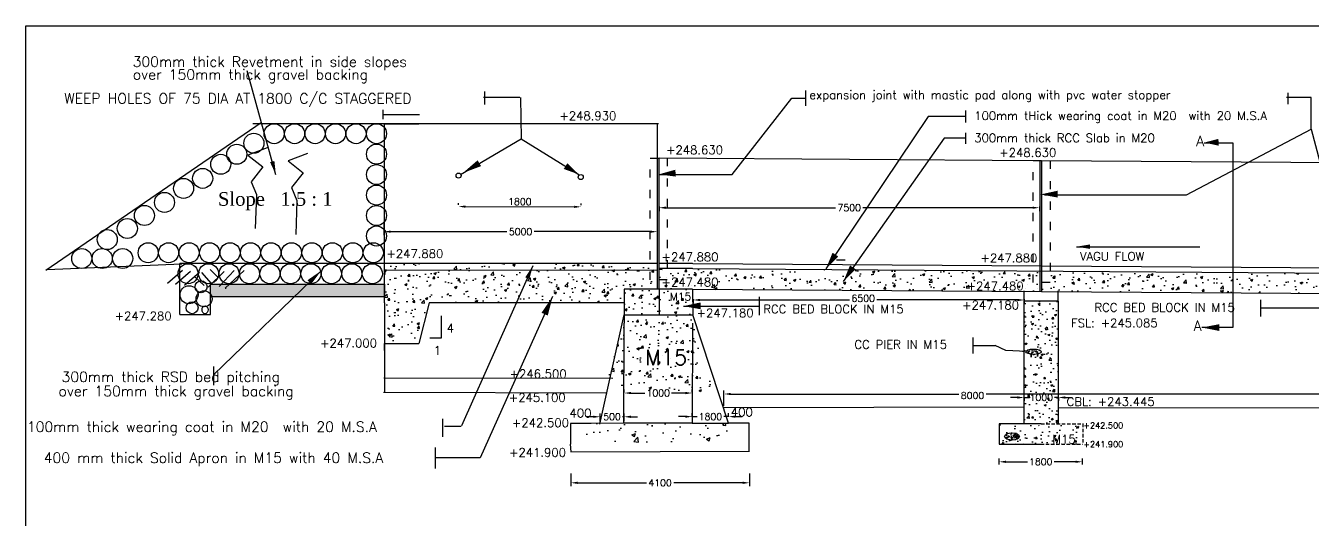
# Model space of a CAD drawing. Header units: inches. Extents: x 52682 to 53462, y 80994 to 81489.
# Drawn here: x 52682.5 to 53153.9, y 81308.3 to 81489.2 of the extents above; entities that cross this region are included whole.
import ezdxf

# ---------------------------------------------------------------- set-up
doc = ezdxf.new("R2010")
doc.units = ezdxf.units.IN
doc.header["$MEASUREMENT"] = 0
doc.linetypes.add('ACAD_ISO03W100', pattern=[30, 12, -18])
doc.linetypes.add('DASHED2', pattern=[9.525, 6.35, -3.175])
for name, color, linetype in [('dim', 2, 'Continuous'), ('MEASUREMENT', 7, 'Continuous'), ('text', 6, 'Continuous')]:
    doc.layers.add(name, color=color, linetype=linetype)
doc.styles.add('rs', font='romans.shx')
doc.styles.get("Standard").update_dxf_attribs({"font": 'romans.shx'})
doc.dimstyles.new('ISO-25', dxfattribs={"dimtxt": 2.5, "dimasz": 2.5, "dimexe": 1.25, "dimexo": 0.625, "dimtad": 1, "dimtxsty": 'Standard', "dimcen": 2.5, "dimadec": 0, "dimazin": 0, "dimtfac": 1, "dimtmove": 0, "dimatfit": 3, "dimfxl": 1, "dimarcsym": 0})
doc.dimstyles.get("Standard").update_dxf_attribs({"dimtxt": 1.5, "dimasz": 1.5, "dimexe": 0.18, "dimexo": 0.0625, "dimgap": 0.09, "dimtad": 0, "dimdec": 0, "dimlfac": 100, "dimzin": 0, "dimdsep": 46, "dimtxsty": 'Standard', "dimblk": 'OBLIQUE', "dimcen": 0.09, "dimadec": 0, "dimazin": 0, "dimtfac": 1, "dimtdec": 0, "dimtofl": 0, "dimtmove": 0, "dimatfit": 3, "dimfxl": 1, "dimtolj": 1, "dimtzin": 0, "dimarcsym": 0})
pattern_1 = [(50, (53027.993, 82178.2555), (9.109233, -0.796954), [0.9525, -10.4775]), (355, (53027.993, 82178.2555), (-1.76214, 9.55283), [0.762, -8.382]), (100.451, (53028.752, 82178.189), (7.347125, 8.75583), [0.8095, -8.9045]), (46.1842, (53027.993, 82180.796), (13.55395, -2.10212), [1.42875, -15.71625]), (96.6356, (53029.122, 82180.62), (11.87021, 12.37128), [1.21425, -13.35675]), (351.184, (53027.993, 82180.796), (11.87023, 12.37126), [1.143, -12.573]), (21, (53029.263, 82180.1605), (7.580744, -5.113276), [0.9525, -10.4775]), (326, (53029.263, 82180.1605), (3.0901, 9.2094), [0.762, -8.382]), (71.4514, (53029.8945, 82179.734), (10.67082, 4.09614), [0.8095, -8.9045]), (37.5, (53027.9928, 82178.2555), (0.15443, 4.227752), [0, -8.2804, 0, -8.509, 0, -8.41375]), (7.5, (53027.9928, 82178.2555), (3.340983, 5.009029), [0, -4.8514, 0, -8.0899, 0, -3.20675]), (327.5, (53025.1607, 82178.2555), (6.77953, -0.286437), [0, -3.175, 0, -9.906, 0, -13.1445]), (317.5, (53023.8907, 82178.2555), (7.40646, 1.271325), [0, -4.1275, 0, -6.5786, 0, -9.3345])]
pattern_2 = [(50, (54545.792, 82178.2555), (9.109233, -0.796954), [0.9525, -10.4775]), (355, (54545.792, 82178.2555), (-1.76214, 9.55283), [0.762, -8.382]), (100.451, (54546.551, 82178.189), (7.347125, 8.755834), [0.8095, -8.9045]), (46.1842, (54545.792, 82180.796), (13.55395, -2.102116), [1.42875, -15.71625]), (96.6356, (54546.922, 82180.62), (11.87021, 12.37128), [1.21425, -13.35675]), (351.184, (54545.792, 82180.796), (11.87023, 12.37126), [1.143, -12.573]), (21, (54547.062, 82180.1605), (7.580744, -5.113276), [0.9525, -10.4775]), (326, (54547.062, 82180.1605), (3.0901, 9.2094), [0.762, -8.382]), (71.4514, (54547.694, 82179.734), (10.670825, 4.096143), [0.8095, -8.9045]), (37.5, (54545.7923, 82178.2555), (0.15443, 4.227752), [0, -8.2804, 0, -8.509, 0, -8.41375]), (7.5, (54545.7923, 82178.2555), (3.340983, 5.009029), [0, -4.8514, 0, -8.0899, 0, -3.20675]), (327.5, (54542.9602, 82178.2555), (6.77953, -0.286437), [0, -3.175, 0, -9.906, 0, -13.1445]), (317.5, (54541.69, 82178.2555), (7.40646, 1.271325), [0, -4.1275, 0, -6.5786, 0, -9.3345])]
pattern_3 = [(50, (0, 0), (7.17260183, -0.62752135), [0.75, -8.25]), (355, (0, 0), (-1.38751334, 7.52192134), [0.6, -6.6]), (100.4514, (0.598, -0.052), (5.7850938, 6.8943954), [0.6374019, -7.0114211]), (46.1842, (0, 2), (10.6724105, -1.65519014), [1.125, -12.375]), (96.6356, (0.889, 1.862), (9.346627, 9.7411787), [0.9561029, -10.51713]), (351.1842, (0, 2), (9.3466195, 9.741186), [0.9, -9.9]), (21, (1, 1.5), (5.96907052, -4.0261889), [0.75, -8.25]), (326, (1, 1.5), (2.4331533, 7.25150045), [0.6, -6.6]), (71.4514, (1.4974, 1.1645), (8.4022263, 3.22530497), [0.6374019, -7.0114211]), (37.5, (0, 0), (0.12159855, 3.32893854), [0, -6.52, 0, -6.7, 0, -6.625]), (7.5, (0, 0), (2.63069537, 3.94411712), [0, -3.82, 0, -6.37, 0, -2.525]), (327.5, (-2.23, 0), (5.33822436, -0.22554872), [0, -2.5, 0, -7.8, 0, -10.35]), (317.5, (-3.23, 0), (5.8318617, 1.00104982), [0, -3.25, 0, -5.18, 0, -7.35])]

# ---------------------------------------------------------------- blocks, each defined once
blk = doc.blocks.new('*D277')
at = {"color": 0, "lineweight": -2, "transparency": 16777216}
for p, q in [((52841.08, 81423.49), (52841.08, 81424.11)), ((52885.96, 81423.39), (52885.96, 81424.02)), ((52843.58, 81422.86), (52883.45, 81422.77))]:
    blk.add_line(p, q, dxfattribs=at)
at = {"color": 0, "transparency": 16777216}
for points in [[(52843.58, 81423.28), (52843.58, 81422.44), (52841.08, 81422.86)], [(52883.46, 81423.19), (52883.45, 81422.36), (52885.95, 81422.77)]]:
    blk.add_solid(points, dxfattribs=at)
at = {"color": 0, "transparency": 16777216, "insert": (52863.52, 81424.69), "char_height": 2.5, "attachment_point": 5, "rotation": 359.875}
blk.add_mtext('1800', dxfattribs=at)
blk = doc.blocks.new('_Oblique')
at = {"color": 0, "linetype": 'ByBlock', "lineweight": -2}
blk.add_line((-0.5, -0.5), (0.5, 0.5), dxfattribs=at)
blk = doc.blocks.new('*D278')
at = {"color": 0, "lineweight": -2, "transparency": 16777216}
for p, q in [((52927.02, 81388.92), (52927.02, 81387.38)), ((52929.52, 81388.63), (52984.36, 81388.63)), ((53045.84, 81388.63), (52994.3, 81388.63)), ((53048.34, 81388.92), (53048.34, 81387.38))]:
    blk.add_line(p, q, dxfattribs=at)
at = {"color": 0, "transparency": 16777216}
for points in [[(52929.52, 81389.04), (52929.52, 81388.21), (52927.02, 81388.63)], [(53045.84, 81389.04), (53045.84, 81388.21), (53048.34, 81388.63)]]:
    blk.add_solid(points, dxfattribs=at)
at = {"color": 0, "transparency": 16777216, "insert": (52989.33, 81389.26), "char_height": 2.5, "attachment_point": 5}
blk.add_mtext('6500', dxfattribs=at)
blk = doc.blocks.new('*D303')
at = {"color": 0, "lineweight": -2, "transparency": 16777216}
for p, q in [((52924.18, 81345.87), (52921.68, 81345.87)), ((52926.68, 81345.8), (52926.68, 81347.12)), ((52926.68, 81345.87), (52928.5, 81345.87)), ((52940.03, 81345.87), (52938.21, 81345.87)), ((52940.03, 81345.8), (52940.03, 81347.12)), ((52942.53, 81345.87), (52945.03, 81345.87))]:
    blk.add_line(p, q, dxfattribs=at)
at = {"color": 0, "transparency": 16777216}
for points in [[(52924.18, 81346.29), (52924.18, 81345.45), (52926.68, 81345.87)], [(52942.53, 81346.29), (52942.53, 81345.45), (52940.03, 81345.87)]]:
    blk.add_solid(points, dxfattribs=at)
at = {"color": 0, "transparency": 16777216, "insert": (52933.35, 81345.87), "char_height": 2.5, "attachment_point": 5}
blk.add_mtext('1800', dxfattribs=at)
blk = doc.blocks.new('*D304')
at = {"color": 0, "lineweight": -2, "transparency": 16777216}
for p, q in [((52901.77, 81354.75), (52901.77, 81355.77)), ((52904.27, 81354.52), (52909.37, 81354.52)), ((52924.18, 81354.52), (52919.07, 81354.52)), ((52926.68, 81354.67), (52926.68, 81355.77))]:
    blk.add_line(p, q, dxfattribs=at)
at = {"color": 0, "transparency": 16777216}
for points in [[(52904.27, 81354.94), (52904.27, 81354.1), (52901.77, 81354.52)], [(52924.18, 81354.94), (52924.18, 81354.1), (52926.68, 81354.52)]]:
    blk.add_solid(points, dxfattribs=at)
at = {"color": 0, "transparency": 16777216, "insert": (52914.22, 81354.52), "char_height": 2.5, "attachment_point": 5}
blk.add_mtext('1000', dxfattribs=at)
blk = doc.blocks.new('*D305')
at = {"color": 0, "lineweight": -2, "transparency": 16777216}
for p, q in [((52890.41, 81345.83), (52887.91, 81345.83)), ((52892.91, 81344.08), (52892.91, 81347.08)), ((52892.91, 81345.83), (52893.46, 81345.83)), ((52901.69, 81345.83), (52901.14, 81345.83)), ((52901.69, 81344.24), (52901.69, 81347.08)), ((52904.19, 81345.83), (52906.69, 81345.83))]:
    blk.add_line(p, q, dxfattribs=at)
at = {"color": 0, "transparency": 16777216}
for points in [[(52890.41, 81346.24), (52890.41, 81345.41), (52892.91, 81345.83)], [(52904.19, 81346.24), (52904.19, 81345.41), (52901.69, 81345.83)]]:
    blk.add_solid(points, dxfattribs=at)
at = {"color": 0, "transparency": 16777216, "insert": (52897.3, 81345.83), "char_height": 2.5, "attachment_point": 5}
blk.add_mtext('500', dxfattribs=at)
blk = doc.blocks.new('*D307')
at = {"color": 0, "lineweight": -2, "transparency": 16777216}
for p, q in [((52813.73, 81417.17), (52813.73, 81412.42)), ((52913.85, 81417.17), (52913.85, 81412.42)), ((52816.23, 81413.67), (52858.76, 81413.67)), ((52911.35, 81413.67), (52868.82, 81413.67))]:
    blk.add_line(p, q, dxfattribs=at)
at = {"color": 0, "transparency": 16777216}
for points in [[(52816.23, 81414.08), (52816.23, 81413.25), (52813.73, 81413.67)], [(52911.35, 81414.08), (52911.35, 81413.25), (52913.85, 81413.67)]]:
    blk.add_solid(points, dxfattribs=at)
at = {"color": 0, "transparency": 16777216, "insert": (52863.79, 81413.67), "char_height": 2.5, "attachment_point": 5}
blk.add_mtext('5000', dxfattribs=at)
blk = doc.blocks.new('*D308')
at = {"color": 0, "lineweight": -2, "transparency": 16777216}
for p, q in [((52914.54, 81422.85), (52914.54, 81421.2)), ((52917.04, 81422.45), (52979.18, 81422.45)), ((53051.38, 81422.45), (52989.24, 81422.45)), ((53053.88, 81422.85), (53053.88, 81421.2))]:
    blk.add_line(p, q, dxfattribs=at)
at = {"color": 0, "transparency": 16777216}
for points in [[(52917.04, 81422.86), (52917.04, 81422.03), (52914.54, 81422.45)], [(53051.38, 81422.86), (53051.38, 81422.03), (53053.88, 81422.45)]]:
    blk.add_solid(points, dxfattribs=at)
at = {"color": 0, "transparency": 16777216, "insert": (52984.21, 81422.45), "char_height": 2.5, "attachment_point": 5}
blk.add_mtext('7500', dxfattribs=at)
blk = doc.blocks.new('*D343')
at = {"color": 0, "lineweight": -2, "transparency": 16777216}
for p, q in [((53045.83, 81352.88), (53043.33, 81352.88)), ((53048.33, 81352.91), (53048.33, 81351.63)), ((53048.33, 81352.88), (53049.73, 81352.88)), ((53060.84, 81352.88), (53059.43, 81352.88)), ((53060.84, 81352.91), (53060.84, 81351.63)), ((53063.34, 81352.88), (53065.84, 81352.88))]:
    blk.add_line(p, q, dxfattribs=at)
at = {"color": 0, "transparency": 16777216}
for points in [[(53045.83, 81353.3), (53045.83, 81352.46), (53048.33, 81352.88)], [(53063.34, 81353.3), (53063.34, 81352.46), (53060.84, 81352.88)]]:
    blk.add_solid(points, dxfattribs=at)
at = {"color": 0, "transparency": 16777216, "insert": (53054.58, 81352.88), "char_height": 2.5, "attachment_point": 5}
blk.add_mtext('1000', dxfattribs=at)
blk = doc.blocks.new('*D344')
at = {"color": 0, "lineweight": -2, "transparency": 16777216}
for p, q in [((53039.17, 81328.3), (53039.17, 81330.57)), ((53041.67, 81329.32), (53049.54, 81329.32)), ((53067.12, 81329.32), (53059.25, 81329.32)), ((53069.62, 81328.3), (53069.62, 81330.57))]:
    blk.add_line(p, q, dxfattribs=at)
at = {"color": 0, "transparency": 16777216}
for points in [[(53041.67, 81329.74), (53041.67, 81328.9), (53039.17, 81329.32)], [(53067.12, 81329.74), (53067.12, 81328.9), (53069.62, 81329.32)]]:
    blk.add_solid(points, dxfattribs=at)
at = {"color": 0, "transparency": 16777216, "insert": (53054.39, 81329.32), "char_height": 2.5, "attachment_point": 5}
blk.add_mtext('1800', dxfattribs=at)
blk = doc.blocks.new('*D345')
at = {"color": 0, "lineweight": -2, "transparency": 16777216}
for p, q in [((52938.32, 81349.88), (52938.32, 81355.41)), ((52940.82, 81354.16), (53024.35, 81354.16)), ((53160.8, 81354.16), (53034.41, 81354.16)), ((53163.3, 81349.66), (53163.3, 81355.41))]:
    blk.add_line(p, q, dxfattribs=at)
at = {"color": 0, "transparency": 16777216}
for points in [[(52940.82, 81354.58), (52940.82, 81353.75), (52938.32, 81354.16)], [(53160.8, 81354.58), (53160.8, 81353.75), (53163.3, 81354.16)]]:
    blk.add_solid(points, dxfattribs=at)
at = {"color": 0, "transparency": 16777216, "insert": (53029.38, 81353.62), "char_height": 2.5, "attachment_point": 5}
blk.add_mtext('8000', dxfattribs=at)
blk = doc.blocks.new('*D346')
at = {"color": 0, "lineweight": -2, "transparency": 16777216}
for p, q in [((52882.19, 81325.03), (52882.19, 81320.36)), ((52947.66, 81325.03), (52947.66, 81320.36)), ((52884.69, 81321.61), (52909.89, 81321.61)), ((52945.16, 81321.61), (52919.95, 81321.61))]:
    blk.add_line(p, q, dxfattribs=at)
at = {"color": 0, "transparency": 16777216}
for points in [[(52884.69, 81322.03), (52884.69, 81321.2), (52882.19, 81321.61)], [(52945.16, 81322.03), (52945.16, 81321.2), (52947.66, 81321.61)]]:
    blk.add_solid(points, dxfattribs=at)
at = {"color": 0, "transparency": 16777216, "insert": (52914.92, 81321.61), "char_height": 2.5, "attachment_point": 5}
blk.add_mtext('4100', dxfattribs=at)

msp = doc.modelspace()

# ---------------------------------------------------------------- hatches: boundary and pattern name
h = msp.add_hatch()
h.set_pattern_fill('AR-CONC', color=256, scale=0.05, style=0)
h.set_pattern_definition(pattern_1)
h.paths.add_polyline_path([(52813.988, 81402.001), (52813.988, 81399.382), (52913.988, 81399.501), (52913.988, 81402.001)])
h = msp.add_hatch()
h.set_pattern_fill('AR-CONC', color=256, scale=0.05, style=0)
h.set_pattern_definition(pattern_2)
h.paths.add_polyline_path([(52914.613, 81400.126), (52914.613, 81392.626), (53054.051, 81391.744), (53054.051, 81399.244)])
h = msp.add_hatch()
h.set_pattern_fill('AR-CONC', color=256, scale=0.05, style=0)
h.set_pattern_definition([(50, (53027.993, 82178.2555), (9.109233, -0.796954), [0.9525, -10.4775]), (355, (53027.993, 82178.2555), (-1.76214, 9.55283), [0.762, -8.382]), (100.451, (53028.752, 82178.189), (7.347125, 8.75583), [0.8095, -8.9045]), (46.1842, (53027.993, 82180.796), (13.55395, -2.10212), [1.42875, -15.71625]), (96.6356, (53029.122, 82180.62), (11.87021, 12.37128), [1.21425, -13.35675]), (351.184, (53027.993, 82180.796), (11.87023, 12.37126), [1.143, -12.573]), (21, (53029.263, 82180.1605), (7.580744, -5.113276), [0.9525, -10.4775]), (326, (53029.263, 82180.1605), (3.0901, 9.2094), [0.762, -8.382]), (71.4514, (53029.8945, 82179.734), (10.67082, 4.09614), [0.8095, -8.9045]), (37.5, (53027.9928, 82178.2555), (0.15443, 4.227752), [0, -8.2804, 0, -8.509, 0, -8.41375]), (7.5, (53027.9928, 82178.2555), (3.340983, 5.009029), [0, -4.8514, 0, -8.0899, 0, -3.20675]), (327.5, (53025.1607, 82178.2555), (6.77953, -0.286437), [0, -3.175, 0, -9.906, 0, -13.1445]), (317.5, (53023.8907, 82178.2555), (7.40646, 1.271325), [0, -4.1275, 0, -6.5786, 0, -9.3345])])
h.paths.add_polyline_path([(52830.238, 81387.626), (52860.889, 81387.626), (52865.934, 81399.444), (52813.988, 81399.382), (52813.988, 81387.626), (52813.988, 81372.626), (52826.488, 81372.626)])
h.paths.add_polyline_path([(52901.801, 81387.626), (52901.801, 81392.626), (52913.988, 81392.626), (52913.988, 81399.501), (52865.997, 81399.444), (52864.846, 81396.894), (52860.889, 81387.626)])
h = msp.add_hatch()
h.set_pattern_fill('AR-CONC', color=256, scale=0.05, style=0)
h.set_pattern_definition(pattern_2)
edge = h.paths.add_edge_path()
edge.add_line((53054.676, 81399.24), (53054.676, 81391.904))
edge.add_line((53054.676, 81391.904), (53191.488, 81390.876))
edge.add_line((53191.488, 81390.876), (53191.488, 81398.292))
edge.add_line((53191.488, 81398.292), (53053.236, 81398.701))
h = msp.add_hatch()
h.set_pattern_fill('GRAVEL', color=256, scale=2, style=0)
h.set_pattern_definition([(228.0128, (1.44, 2), (-15.99999646432, -18.00000268321), [0.269072, -26.638176]), (184.9697, (1.26, 1.8), (24.000002103035, 1.999982614014), [0.461736, -45.71185]), (132.5104, (0.8, 1.76), (19.9999814367, -22.00001734774), [0.325576, -32.232064]), (267.2737, (0.02, 1.26), (1.99999203545, 40.00000058995), [0.420476, -41.627116]), (292.8337, (0, 0.84), (-10.00001981087, 23.99999282356), [0.41231, -40.818746]), (357.2737, (0.16, 0.46), (-40.00000058995, 1.99999203545), [0.420476, -41.627116]), (37.6942, (0.58, 0.44), (-26.000014691236, -19.99998081032), [0.556058, -55.049698]), (72.2553, (1.02, 0.78), (14.00002152541, 43.99999246248), [0.524976, -51.972642]), (121.4296, (1.18, 1.28), (-16.00001646835, 25.999990072985), [0.4219, -41.768146]), (175.2364, (0.96, 1.64), (22.00000189264, -1.99998306532), [0.481664, -23.601526]), (222.3974, (0.48, 1.68), (-24.000014702146, -21.99998416403), [0.622896, -61.66675]), (138.8141, (2, 1.24), (-14.0000058936, 11.9999946267), [0.212602, -21.047688]), (171.4692, (1.84, 1.38), (25.99999656963, -4.00001582008), [0.404474, -40.043022]), (225, (1.44, 1.44), (-2e-16, -2.000000619), [0.282842, -2.545584]), (203.1986, (1.3, 1.68), (9.9999994613, 4.0000026505), [0.152316, -15.07923]), (291.8014, (1.16, 1.62), (-1.999999821, 6.000000546), [0.215406, -10.554924]), (30.9638, (1.24, 1.42), (5.9999960446, 4.0000049671), [0.349858, -11.312046]), (161.5651, (1.54, 1.6), (4.000000869, -1.9999968064), [0.252982, -6.071574]), (16.3895, (0, 1.62), (20.00000439682, 5.99998541964), [0.3544, -35.08569]), (70.3462, (0.34, 1.72), (-7.99999049474, -22.00000427121), [0.297322, -29.434816]), (293.1986, (1.54, 2), (-4.0000026505, 9.9999994613), [0.30463, -14.926916]), (343.6105, (1.66, 1.72), (-20.00000439682, 5.99998541964), [0.3544, -35.08569]), (339.444, (0, 0.38), (-10.0000036891, 3.99999199284), [0.34176, -16.746248]), (294.7751, (0.32, 0.26), (-9.9999843785, 22.00000684368), [0.286356, -28.349286]), (66.8014, (1.56, 0), (4.0000026505, 9.9999994613), [0.30463, -14.926916]), (17.354, (1.68, 0.28), (-26.0000040382, -7.99998900452), [0.335262, -33.190848]), (69.444, (0.58, 0), (-3.99999199284, -10.0000036891), [0.17088, -16.917128]), (101.3099, (1.44, 0), (-1.9999952643, 8.0000015045), [0.10198, -10.096058]), (165.9638, (1.42, 0.1), (6.000001092, -1.9999961147), [0.41231, -7.8339]), (186.009, (1.02, 0.2), (19.99999950181, 1.99999863496), [0.3821, -37.827846]), (303.6901, (1.24, 1.24), (-2.000002669, 3.9999991155), [0.288444, -6.922658]), (353.1572, (1.4, 1), (33.99999873096, -4.00001599585), [0.503588, -49.855126]), (60.9454, (1.9, 0.94), (-8.0000000544, -14.00000076914), [0.205912, -20.385348]), (90, (2, 1.12), (-2, 2), [0.12, -1.88]), (120.2564, (0.98, 0.26), (7.9999897736, -14.0000049117), [0.277848, -27.50704]), (48.0128, (0.84, 0.5), (15.99999646432, 18.00000268321), [0.538144, -26.369104]), (0, (1.2, 0.9), (2, 2), [0.52, -1.48]), (325.3048, (1.72, 0.9), (-19.99998851798, 14.00001721919), [0.316228, -31.306548]), (254.0546, (1.98, 0.72), (-1.9999997786, -8.0000002533), [0.291204, -14.269016]), (207.646, (1.9, 0.44), (-37.99999161436, -20.00001542634), [0.47413, -46.938948]), (175.4261, (1.48, 0.22), (-26.000001116624, 1.99998960232), [0.501598, -49.658148])])
h.paths.add_polyline_path([(52750.211, 81394.39), (52813.95, 81394.39), (52813.95, 81389.787), (52750.211, 81389.787)])
h = msp.add_hatch()
h.set_pattern_fill('AR-CONC', color=256, scale=0.05, style=0)
h.set_pattern_definition(pattern_1)
h.paths.add_polyline_path([(52926.801, 81392.626), (52901.801, 81392.626), (52901.801, 81380.126), (52926.801, 81380.126)])
h = msp.add_hatch()
h.set_pattern_fill('AR-CONC', color=256, style=0)
h.set_pattern_definition(pattern_3)
h.paths.add_polyline_path([(53048.345, 81388.149), (53060.79, 81388.149), (53060.79, 81343.263), (53048.345, 81343.263)])
h = msp.add_hatch()
h.set_pattern_fill('AR-CONC', color=256, scale=0.05, style=0)
h.set_pattern_definition(pattern_1)
h.paths.add_polyline_path([(52926.801, 81380.126), (52926.801, 81355.126), (52934.301, 81355.126)])
h.paths.add_polyline_path([(52926.801, 81380.126), (52901.801, 81380.126), (52901.801, 81355.126), (52926.801, 81355.126)])
h.paths.add_polyline_path([(52901.801, 81380.126), (52894.301, 81355.126), (52901.801, 81355.126)])
h.paths.add_polyline_path([(52908.028, 81363.371), (52923.028, 81363.371), (52923.028, 81371.808), (52908.028, 81371.808)], flags=24)
h = msp.add_hatch()
h.set_pattern_fill('AR-CONC', color=256, scale=0.3125, style=0)
h.set_pattern_definition([(50, (-11625.0407, -20431.9942), (2.24143807, -0.196100422), [0.234375, -2.578125]), (355, (-11625.0407, -20431.9942), (-0.433597918, 2.35060042), [0.1875, -2.0625]), (100.4514, (-11624.854, -20432.0105), (1.807841818, 2.15449857), [0.199188094, -2.1910691]), (46.1842, (-11625.0407, -20431.3692), (3.33512828, -0.51724692), [0.3515625, -3.8671875]), (96.6356, (-11624.7628, -20431.4123), (2.920820955, 3.04411835), [0.29878215, -3.286603125]), (351.1842, (-11625.0407, -20431.369), (2.92081858, 3.04412063), [0.28125, -3.09375]), (21, (-11624.7282, -20431.5254), (1.865334538, -1.258184033), [0.234375, -2.578125]), (326, (-11624.7282, -20431.5254), (0.760360412, 2.26609389), [0.1875, -2.0625]), (71.4514, (-11624.5728, -20431.6303), (2.625695714, 1.007907802), [0.199188094, -2.1910691]), (37.5, (-11625.04075, -20431.99416), (0.037999548, 1.040293293), [0, -2.0375, 0, -2.09375, 0, -2.0703125]), (7.5, (-11625.0407, -20431.9942), (0.822092305, 1.2325366), [0, -1.19375, 0, -1.990625, 0, -0.7890625]), (327.5, (-11625.7376, -20431.99416), (1.668195113, -0.070483974), [0, -0.78125, 0, -2.4375, 0, -3.234375]), (317.5, (-11626.0501, -20431.9942), (1.82245678, 0.31282807), [0, -1.015625, 0, -1.61875, 0, -2.296875])])
edge = h.paths.add_edge_path()
edge.add_ellipse((53051.774, 81369.66), major_axis=(2.81, 0), ratio=0.3430885, start_angle=0, end_angle=360)
h = msp.add_hatch()
h.set_pattern_fill('AR-CONC', color=256, scale=0.075, style=0)
h.set_pattern_definition([(50, (53027.872, 82166.649), (13.66385, -1.19543), [1.42875, -15.71625]), (355, (53027.872, 82166.649), (-2.64321, 14.32925), [1.143, -12.573]), (100.451, (53029.01, 82166.55), (11.02069, 13.13375), [1.21425, -13.35675]), (46.1842, (53027.872, 82170.459), (20.33093, -3.15317), [2.14312, -23.57437]), (96.6356, (53029.566, 82170.196), (17.8053, 18.5569), [1.82137, -20.03512]), (351.184, (53027.872, 82170.46), (17.80535, 18.5569), [1.7145, -18.8595]), (21, (53029.777, 82169.507), (11.37112, -7.66991), [1.42875, -15.71625]), (326, (53029.777, 82169.507), (4.63515, 13.8141), [1.143, -12.573]), (71.4514, (53030.724, 82168.867), (16.00624, 6.14421), [1.21425, -13.35675]), (37.5, (53027.872, 82166.649), (0.231645, 6.341628), [0, -12.4206, 0, -12.7635, 0, -12.620625]), (7.5, (53027.872, 82166.649), (5.011475, 7.513543), [0, -7.2771, 0, -12.13485, 0, -4.810125]), (327.5, (53023.6237, 82166.649), (10.169295, -0.429656), [0, -4.7625, 0, -14.859, 0, -19.71675]), (317.5, (53021.719, 82166.649), (11.10969, 1.90699), [0, -6.19125, 0, -9.8679, 0, -14.00175])])
h.paths.add_polyline_path([(52941.68, 81336.02), (52941.68, 81343.52), (52934.18, 81343.52), (52926.68, 81343.52), (52901.68, 81343.52), (52894.18, 81343.52), (52886.68, 81343.52), (52886.68, 81336.02)])
h = msp.add_hatch()
h.set_pattern_fill('AR-CONC', color=256, style=0)
h.set_pattern_definition(pattern_3)
h.paths.add_polyline_path([(53039.788, 81342.666), (53069.81, 81342.666), (53069.81, 81335.822), (53039.788, 81335.822)])
h = msp.add_hatch()
h.set_pattern_fill('AR-CONC', color=256, scale=0.3125, style=0)
h.set_pattern_definition([(50, (-11625.0407, -20422.7514), (2.24143807, -0.196100422), [0.234375, -2.578125]), (355, (-11625.0407, -20422.7514), (-0.433597918, 2.35060042), [0.1875, -2.0625]), (100.4514, (-11624.854, -20422.7677), (1.807841818, 2.15449857), [0.199188094, -2.1910691]), (46.1842, (-11625.0407, -20422.1264), (3.33512828, -0.51724692), [0.3515625, -3.8671875]), (96.6356, (-11624.7628, -20422.1695), (2.920820955, 3.04411835), [0.29878215, -3.286603125]), (351.1842, (-11625.0407, -20422.1264), (2.92081858, 3.04412063), [0.28125, -3.09375]), (21, (-11624.7282, -20422.2826), (1.865334538, -1.258184033), [0.234375, -2.578125]), (326, (-11624.7282, -20422.2826), (0.760360412, 2.26609389), [0.1875, -2.0625]), (71.4514, (-11624.5728, -20422.3875), (2.625695714, 1.007907802), [0.199188094, -2.1910691]), (37.5, (-11625.04075, -20422.7514), (0.037999548, 1.040293293), [0, -2.0375, 0, -2.09375, 0, -2.0703125]), (7.5, (-11625.0407, -20422.7514), (0.822092305, 1.2325366), [0, -1.19375, 0, -1.990625, 0, -0.7890625]), (327.5, (-11625.7376, -20422.7514), (1.668195113, -0.070483974), [0, -0.78125, 0, -2.4375, 0, -3.234375]), (317.5, (-11626.0501, -20422.7514), (1.82245678, 0.31282807), [0, -1.015625, 0, -1.61875, 0, -2.296875])])
edge = h.paths.add_edge_path()
edge.add_ellipse((53043.861, 81338.605), major_axis=(2.702, 0), ratio=0.4995077, start_angle=0, end_angle=360)

# ---------------------------------------------------------------- linework, layer by layer
for p, q in [((52850.207, 81462.927), (52863.509, 81462.927)), ((52850.553, 81465.009), (52850.553, 81460.321)), ((52863.725, 81462.905), (52863.988, 81447.682)), ((52941.313, 81434.642), (52963.222, 81462.612)), ((52963.222, 81462.612), (52968.209, 81462.612)), ((52968.209, 81465.458), (52968.209, 81459.767)), ((53153.475, 81462.826), (53144.466, 81462.826)), ((53144.887, 81464.61), (53144.887, 81460.403)), ((53153.475, 81451.216), (53153.475, 81462.826)), ((52813.304, 81458.287), (52813.304, 81454.866)), ((52813.304, 81456.577), (52826.71, 81456.577)), ((53026.819, 81458.085), (53026.819, 81453.73)), ((52689.874, 81399.537), (52768.707, 81453.676)), ((52813.988, 81453.176), (52765.738, 81453.176)), ((52914.301, 81453.151), (52776.801, 81453.151)), ((52813.988, 81387.626), (52813.988, 81453.176)), ((52813.988, 81453.176), (52826.488, 81453.151)), ((52913.988, 81453.151), (52813.988, 81453.151)), ((52913.988, 81392.626), (52913.988, 81453.151)), ((53013.154, 81455.907), (52975.65, 81400.021)), ((53026.819, 81455.907), (53013.154, 81455.907)), ((52841.818, 81434.659), (52863.988, 81447.682)), ((52863.988, 81447.682), (52885.115, 81434.659)), ((53018.969, 81447.923), (52982.046, 81395.376)), ((53026.819, 81447.923), (53018.969, 81447.923)), ((53026.819, 81449.956), (53026.819, 81445.891)), ((53107.74, 81427.22), (53153.475, 81451.216)), ((53153.475, 81451.216), (53162.465, 81417.183)), ((52770.901, 81444.431), (52763.866, 81441.699)), ((52785.73, 81442.305), (52778.695, 81439.573)), ((53114.283, 81446.278), (53124.719, 81446.278)), ((53124.719, 81446.278), (53124.719, 81378.541)), ((52763.866, 81441.699), (52769.338, 81437.406)), ((52778.695, 81439.573), (52784.167, 81435.28)), ((52914.613, 81440.737), (53054.051, 81439.77)), ((52914.613, 81392.626), (52914.613, 81440.737)), ((53054.051, 81439.77), (53054.051, 81391.744)), ((53054.676, 81439.768), (53054.676, 81391.74)), ((53054.676, 81439.766), (53191.488, 81438.818)), ((52769.338, 81437.406), (52765.038, 81431.942)), ((52784.167, 81435.28), (52779.867, 81429.817)), ((52914.306, 81434.642), (52941.313, 81434.642)), ((52765.038, 81431.942), (52766.993, 81427.259)), ((52779.867, 81429.817), (52781.822, 81425.133)), ((52766.993, 81427.259), (52766.602, 81414.77)), ((52781.822, 81425.133), (52781.431, 81412.645)), ((53055.804, 81427.22), (53107.74, 81427.22)), ((52690.251, 81399.749), (52739.649, 81401.823)), ((52813.988, 81402.001), (52738.988, 81402.001)), ((52738.988, 81383.251), (52738.988, 81402.001)), ((52913.988, 81402.001), (52764.301, 81402.001)), ((52926.801, 81402.001), (52914.613, 81402.001)), ((52926.801, 81400.126), (52914.613, 81400.126)), ((52926.853, 81400.126), (53191.488, 81398.292)), ((52926.866, 81402.001), (53179.366, 81400.251)), ((52982.695, 81403.213), (52979.489, 81403.213)), ((52739.873, 81399.472), (52734.39, 81394.727)), ((52742.798, 81399.107), (52737.314, 81394.362)), ((52746.088, 81398.742), (52740.604, 81393.997)), ((52744.26, 81397.282), (52747.915, 81393.997)), ((52746.819, 81398.742), (52750.474, 81394.727)), ((52755.227, 81399.107), (52749.378, 81393.267)), ((52750.109, 81399.837), (52753.033, 81396.917)), ((52758.882, 81399.472), (52753.399, 81393.632)), ((52762.538, 81399.472), (52755.592, 81392.902)), ((52913.988, 81399.501), (52813.81, 81399.382)), ((52750.238, 81383.251), (52750.238, 81394.501)), ((52750.248, 81394.419), (52813.937, 81394.419)), ((52755.592, 81392.902), (52755.958, 81392.902)), ((52926.801, 81392.626), (52901.801, 81392.626)), ((52901.801, 81392.626), (52901.801, 81380.126)), ((52914.619, 81392.589), (52914.619, 81383.115)), ((52926.801, 81392.626), (53179.301, 81390.876)), ((52926.801, 81392.626), (52926.935, 81383.135)), ((52813.988, 81387.626), (52813.988, 81372.626)), ((52830.238, 81387.626), (52826.488, 81372.626)), ((52901.801, 81387.626), (52830.238, 81387.626)), ((52875.495, 81389.899), (52848.977, 81330.733)), ((52923.498, 81386.376), (52951.185, 81386.376)), ((52951.185, 81389.811), (52951.185, 81383.029)), ((52951.185, 81386.376), (52951.185, 81386.376)), ((52951.185, 81386.376), (52951.185, 81386.376)), ((53048.228, 81388.168), (53048.228, 81343.263)), ((53060.79, 81388.168), (53060.79, 81382.086)), ((53060.79, 81388.168), (53060.79, 81343.263)), ((53134.9, 81388.69), (53134.9, 81382.548)), ((52738.988, 81383.251), (52750.238, 81383.251)), ((52834.689, 81382.857), (52834.689, 81374.669)), ((52892.89, 81343.14), (52901.801, 81383.135)), ((52901.788, 81383.135), (52926.935, 81383.135)), ((52940.028, 81343.52), (52926.935, 81383.135)), ((53181.213, 81385.619), (53134.9, 81385.619)), ((53124.719, 81378.541), (53113.413, 81378.541)), ((52813.988, 81372.626), (52826.488, 81372.626)), ((52813.988, 81370.126), (52813.988, 81372.626)), ((52813.988, 81372.626), (52813.988, 81354.873)), ((52834.689, 81374.669), (52830.589, 81374.669)), ((53029.544, 81374.93), (53029.544, 81369.052)), ((53029.544, 81371.991), (53037.694, 81371.991)), ((52751.241, 81364.246), (52751.241, 81357.456)), ((52938.324, 81349.251), (53048.244, 81349.416)), ((53060.743, 81349.134), (53163.304, 81349.251)), ((52835.149, 81345.11), (52835.149, 81338.475)), ((52889.633, 81343.313), (52882.133, 81343.313)), ((52882.133, 81343.313), (52882.133, 81335.813)), ((52901.68, 81343.52), (52889.633, 81343.313)), ((52926.68, 81343.52), (52901.68, 81343.52)), ((52926.68, 81343.52), (52940.028, 81343.52)), ((52947.528, 81343.52), (52940.028, 81343.52)), ((52947.528, 81333.209), (52947.528, 81343.52)), ((52835.874, 81342.345), (52841.965, 81342.345)), ((52832.509, 81334.604), (52832.509, 81326.863)), ((52881.959, 81335.757), (52882.189, 81333.002)), ((52848.977, 81330.733), (52832.886, 81330.733)), ((52882.263, 81333.002), (52947.659, 81333.209))]:
    msp.add_line(p, q)
at = {"color": 0}
for p, q in [((53038.62, 81394.376), (53038.62, 81394.376)), ((53041.496, 81393.246), (53041.496, 81393.246)), ((53044.625, 81393.658), (53044.625, 81393.658)), ((53045.947, 81393.636), (53046.569, 81393.217)), ((53046.647, 81393.167), (53046.901, 81393.923)), ((53048.25, 81388.168), (53048.25, 81391.984)), ((53048.905, 81392.882), (53048.905, 81392.882)), ((53049.36, 81394.281), (53049.36, 81394.281)), ((53053.178, 81392.745), (53053.178, 81392.745)), ((53060.79, 81388.168), (53060.79, 81391.984)), ((53060.79, 81388.168), (53048.228, 81388.168)), ((53054.478, 81343.263), (53039.165, 81343.263)), ((53039.165, 81343.263), (53039.165, 81335.763)), ((53039.165, 81342.783), (53039.291, 81342.698)), ((53039.37, 81342.648), (53039.576, 81343.263)), ((53039.788, 81342.666), (53039.788, 81342.666)), ((53039.165, 81335.763), (53054.478, 81335.763)), ((53045.224, 81336.03), (53045.224, 81336.03)), ((53048.029, 81336.15), (53048.029, 81336.15))]:
    msp.add_line(p, q, dxfattribs=at)
at = {"linetype": 'ACAD_ISO03W100', "ltscale": 5}
for p, q in [((52901.68, 81343.52), (52901.801, 81380.126)), ((52926.801, 81380.126), (52926.68, 81343.52))]:
    msp.add_line(p, q, dxfattribs=at)
at = {"linetype": 'ACAD_ISO03W100', "ltscale": 10}
for p, q in [((52897.585, 81359.911), (52813.644, 81359.944)), ((52813.517, 81354.873), (52895.493, 81354.59))]:
    msp.add_line(p, q, dxfattribs=at)
at = {"color": 0, "linetype": 'DASHED2', "ltscale": 0.2}
for p, q in [((53069.81, 81343.322), (53069.81, 81335.822)), ((53054.478, 81343.263), (53069.79, 81343.263)), ((53054.31, 81335.763), (53069.623, 81335.763))]:
    msp.add_line(p, q, dxfattribs=at)
for points in [[(52682.478, 81489.155), (53461.655, 81489.155), (53461.655, 80993.934), (52682.478, 80993.934)], [(52750.211, 81394.39), (52813.95, 81394.39), (52813.95, 81389.787), (52750.211, 81389.787)]]:
    msp.add_lwpolyline(points, close=True)
for points in [[(53114.329, 81446.327, 0, 2.5, 0), (53119.525, 81446.438, 2.5, 2.5, 0)], [(52842.642, 81435.181, 0, 2.5, 0), (52848.691, 81438.761, 2.5, 2.5, 0)], [(52885.115, 81434.659, 0, 2.5, 0), (52880.268, 81437.713, 2.5, 2.5, 0)], [(52914.306, 81434.642, 0, 2.5, 0), (52920.589, 81435.12, 2.5, 2.5, 0)], [(53054.295, 81427.313, 0, 2.5, 0), (53060.578, 81427.423, 2.5, 2.5, 0)], [(52975.65, 81400.021, 0, 2.5, 0), (52979.138, 81405.247, 2.5, 2.5, 0)], [(52982.046, 81395.376, 0, 2.5, 0), (52985.535, 81400.601, 2.5, 2.5, 0)], [(52875.554, 81389.921, 0, 2.5, 0), (52872.61, 81383.434, 2.5, 2.5, 0)], [(52923.452, 81386.375, 0, 2.5, 0), (52929.734, 81386.486, 2.5, 2.5, 0)], [(53113.413, 81378.541, 0, 2.5, 0), (53119.84, 81378.51, 2.5, 2.5, 0)]]:
    msp.add_lwpolyline(points, format="xyseb")
at = {"linetype": 'ACAD_ISO03W100', "ltscale": 0.25}
for points in [[(52911.231, 81440.666), (52917.497, 81440.666), (52917.497, 81395.972), (52911.231, 81395.972)], [(53051.616, 81439.715), (53057.882, 81439.715), (53057.882, 81395.021), (53051.616, 81395.021)]]:
    msp.add_lwpolyline(points, close=True, dxfattribs=at)
for centre, radius in [((52773.496, 81449.585), 3.67), ((52780.996, 81449.585), 3.67), ((52788.496, 81449.585), 3.67), ((52795.996, 81449.585), 3.67), ((52803.496, 81449.585), 3.67), ((52810.996, 81449.585), 3.67), ((52766.073, 81446.079), 3.67), ((52759.817, 81442.035), 3.67), ((52810.996, 81442.085), 3.67), ((52753.929, 81438.358), 3.67), ((52810.996, 81434.585), 3.67), ((52740.313, 81429.535), 3.67), ((52747.305, 81433.211), 3.67), ((52841.079, 81434.212), 0.938), ((52885.826, 81433.691), 0.938), ((52810.996, 81427.085), 3.67), ((52733.321, 81424.388), 3.67), ((52725.961, 81419.608), 3.67), ((52810.996, 81419.585), 3.67), ((52712.345, 81410.785), 3.67), ((52719.705, 81414.829), 3.67), ((52810.996, 81412.085), 3.67), ((52727.335, 81405.954), 3.67), ((52734.835, 81405.954), 3.67), ((52742.335, 81405.954), 3.67), ((52749.835, 81405.954), 3.67), ((52757.335, 81405.954), 3.67), ((52764.835, 81405.954), 3.67), ((52772.335, 81405.954), 3.67), ((52779.835, 81405.954), 3.67), ((52787.335, 81405.954), 3.67), ((52794.835, 81405.954), 3.67), ((52802.335, 81405.954), 3.67), ((52809.835, 81405.954), 3.67), ((52702.992, 81403.828), 3.67), ((52710.492, 81403.828), 3.67), ((52717.992, 81403.828), 3.67), ((52741.968, 81398.251), 3.67), ((52749.468, 81398.251), 3.67), ((52756.968, 81398.251), 3.67), ((52764.468, 81398.251), 3.67), ((52771.968, 81398.251), 3.67), ((52779.468, 81398.251), 3.67), ((52786.968, 81398.251), 3.67), ((52794.468, 81398.251), 3.67), ((52801.968, 81398.251), 3.67), ((52809.468, 81398.251), 3.67), ((52746.712, 81393.484), 2.2), ((52742.308, 81390.551), 3.303), ((52747.813, 81389.085), 2.933), ((52743.409, 81385.785), 2.202)]:
    msp.add_circle(centre, radius)
for centre, major_axis, ratio in [((52748.18, 81385.051), (0, -1.468), 0.7499996), ((53051.774, 81369.66), (2.81, 0), 0.3430885), ((53043.861, 81338.605), (2.702, 0), 0.4995077)]:
    msp.add_ellipse(centre, major_axis=major_axis, ratio=ratio)

# ---------------------------------------------------------------- texts
for s, height, p in [('expansion joint with mastic pad along with pvc water stopper', 3.125, (52969.634, 81462.257)), ('+248.930', 3.125, (52877.99, 81454.566)), ('100mm tHick wearing coat in M20  with 20 M.S.A', 3.125, (53030.017, 81454.601)), ('300mm thick RCC Slab in M20', 3.125, (53030.017, 81446.472)), ('A', 3.75, (53111.351, 81444.986)), ('+248.630', 3.125, (52917.078, 81442.067)), ('+248.630', 3.125, (53039.171, 81441.092)), ('+247.880', 3.125, (52814.608, 81404.053)), ('+247.880', 3.125, (52915.408, 81402.856)), ('+247.880', 3.125, (53032.268, 81402.442)), ('VAGU FLOW', 3.125, (53068.761, 81403.066)), ('+247.480', 3.125, (52915.408, 81393.631)), ('+247.480', 3.125, (53027.211, 81392.201)), ('M15', 2.8125, (52918.537, 81388.476)), ('RCC BED BLOCK IN M15', 3.125, (52952.753, 81383.737)), ('+247.180', 3.125, (53025.55, 81385.184)), ('RCC BED BLOCK IN M15', 3.125, (53074.069, 81384.321)), ('+247.280', 3.125, (52715.033, 81381.197)), ('+247.180', 3.125, (52928.27, 81382.309)), ('FSL: +245.085', 3.125, (53065.474, 81378.629)), ('A', 3.75, (53110.406, 81377.33)), ('4', 3.125, (52836.739, 81376.716)), ('+247.000', 3.125, (52790.3, 81371.273)), ('1', 3.125, (52831.956, 81368.528)), ('CC PIER IN M15', 3.125, (52986.119, 81370.755)), ('+246.500', 3.125, (52859.75, 81359.98)), ('+245.100', 3.125, (52859.453, 81351.313)), ('CBL: +243.445', 3.125, (53063.836, 81349.812)), ('400', 3.125, (52881.738, 81345.604)), ('400', 3.125, (52940.844, 81345.978)), ('+242.500', 3.125, (52860.608, 81342.061)), (' M15', 3.125, (53056.484, 81336.056)), ('+241.900', 3.125, (52859.553, 81331.183))]:
    msp.add_text(s, height=height).set_placement(p)
at = {"linetype": 'ACAD_ISO03W100'}
msp.add_text('M15', height=5.625, dxfattribs=at).set_placement((52909.434, 81364.777))
at = {"layer": 'MEASUREMENT'}
for s, p in [('300mm thick Revetment in side slopes', (52721.657, 81474.096)), ('over 150mm thick gravel backing', (52721.714, 81469.388)), ('WEEP HOLES OF 75 DIA AT 1800 C/C STAGGERED', (52696.585, 81460.647)), ('300mm thick RSD bed pitching ', (52695.602, 81358.603)), ('over 150mm thick gravel backing', (52694.492, 81353.366)), ('100mm thick wearing coat in M20  with 20 M.S.A', (52682.899, 81340.29)), ('400 mm thick Solid Apron in M15 with 40 M.S.A', (52689.087, 81328.933))]:
    msp.add_text(s, height=3.75, dxfattribs=at).set_placement(p)
at = {"layer": 'MEASUREMENT', "insert": (52752.923, 81428.167), "char_height": 5, "width": 213.20774, "attachment_point": 1}
msp.add_mtext('{\\fTimes New Roman|b0|i0|c0|p18;Slope   1.5 : 1}', dxfattribs=at)
at = {"layer": 'text', "color": 0, "style": 'rs'}
for s, p in [('+242.500', (53069.985, 81341.55)), ('+241.900', (53069.985, 81334.656))]:
    msp.add_text(s, height=2.1875, dxfattribs=at).set_placement(p)

# ---------------------------------------------------------------- dimensions: what is measured, and where the dimension line sits
dim = msp.add_aligned_dim(p1=(52841.079, 81422.865), p2=(52885.955, 81422.767), distance=0, text='1800', dimstyle='ISO-25')
dim.commit()
dim.dimension.update_dxf_attribs({"geometry": '*D277', "text_midpoint": (52863.521, 81424.691)})
for base, p1, p2, text, picture, middle in [((53053.882, 81422.448), (52914.542, 81423.479), (53053.882, 81423.479), '7500', '*D308', (52984.212, 81422.448)), ((52813.728, 81413.667), (52913.847, 81417.793), (52813.728, 81417.793), '5000', '*D307', (52863.787, 81413.667)), ((52926.68, 81354.52), (52901.765, 81354.125), (52926.68, 81354.046), '1000', '*D304', (52914.223, 81354.52)), ((53060.837, 81352.88), (53048.327, 81353.538), (53060.837, 81353.538), '1000', '*D343', (53054.582, 81352.88)), ((52901.686, 81345.826), (52892.906, 81343.454), (52901.686, 81343.612), '500', '*D305', (52897.296, 81345.826)), ((52940.028, 81345.871), (52926.68, 81345.178), (52940.028, 81345.178), '1800', '*D303', (52933.354, 81345.871)), ((53069.623, 81329.322), (53039.165, 81327.677), (53069.623, 81327.677), '1800', '*D344', (53054.394, 81329.322)), ((52947.659, 81321.612), (52882.189, 81325.651), (52947.659, 81325.651), '4100', '*D346', (52914.924, 81321.612))]:
    dim = msp.add_linear_dim(base=base, p1=p1, p2=p2, text=text, dimstyle='ISO-25', override={"dimtad": 0, "dimtoh": 1})
    dim.commit()
    dim.dimension.update_dxf_attribs({"geometry": picture, "text_midpoint": middle})
for base, p1, p2, text, override, picture, middle in [((53048.345, 81388.625), (52927.022, 81389.548), (53048.345, 81389.548), '6500', {"dimtmove": 2}, '*D278', (52989.326, 81389.26)), ((53163.304, 81354.164), (52938.324, 81349.251), (53163.304, 81349.03), '8000', {"dimtad": 0, "dimtoh": 1, "dimtmove": 2}, '*D345', (53029.384, 81353.621))]:
    dim = msp.add_linear_dim(base=base, p1=p1, p2=p2, text=text, dimstyle='ISO-25', override=override)
    dim.commit()
    dim.dimension.update_dxf_attribs({"geometry": picture, "text_midpoint": middle, "dimtype": 160})

# ---------------------------------------------------------------- leaders
for points, override in [([(52774.129, 81434.558), (52763.594, 81472.575)], {"dimasz": 5, "dimgap": 0.625, "dimtad": 0, "dimtoh": 1}), ([(53067.468, 81408.167), (53112.722, 81408.167)], {"dimasz": 5, "dimgap": 0.625, "dimtad": 0, "dimtoh": 1}), ([(52868.287, 81401.173), (52842.113, 81342.474)], {"dimasz": 5, "dimgap": 0.625, "dimtad": 0, "dimtoh": 1}), ([(52790.708, 81399.334), (52751.272, 81361.171)], {"dimasz": 6, "dimgap": 0.625, "dimtad": 0, "dimtoh": 1})]:
    msp.add_leader(points, dimstyle='ISO-25', override=override)
at = {"layer": 'dim', "color": 0}
msp.add_leader([(53049.203, 81369.733), (53041.599, 81370.144), (53037.694, 81371.991)], dimstyle='Standard', override={"dimtxt": 2, "dimasz": 1.5, "dimdec": 0, "dimlfac": 100}, dxfattribs=at)

doc.saveas('drawing.dxf')
